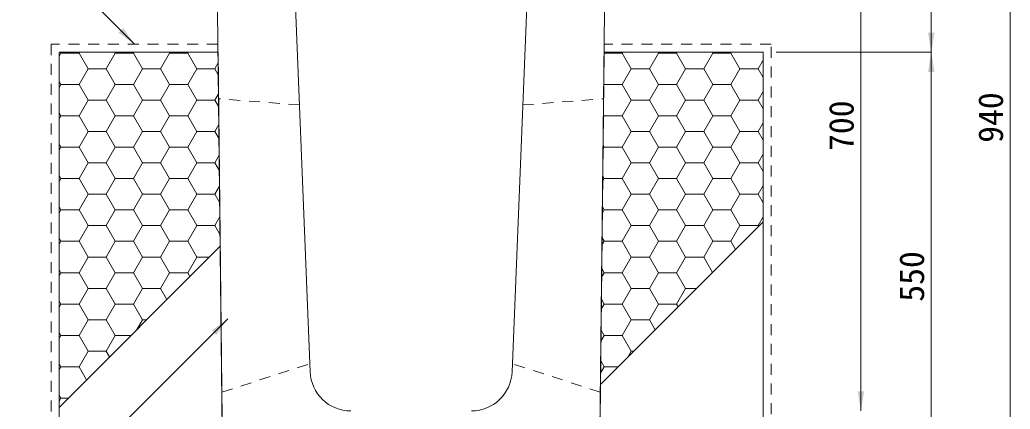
# Model space of a CAD drawing. Units: millimetres at full size. Extents: x 190759 to 276146, y -52712 to -16236.
# Drawn here: x 208682 to 209898, y -30178 to -29700 of the extents above; entities that cross this region are included whole.
import ezdxf
from ezdxf.enums import TextEntityAlignment as Align

# ---------------------------------------------------------------- set-up
doc = ezdxf.new("R2010")
doc.units = ezdxf.units.MM
doc.header["$LTSCALE"] = 18
doc.linetypes.add('USER1', pattern=[1.35, 0.75, -0.6])
for name, color, linetype, lineweight in [('寸法線', 7, 'Continuous', 9), ('本体', 2, 'Continuous', 13), ('補助線', 8, 'Continuous', 13), ('ﾊｯﾁﾝｸﾞ', 7, 'Continuous', 5)]:
    doc.layers.add(name, color=color, linetype=linetype, lineweight=lineweight)
doc.styles.add('ＭＳ ゴシック', font='')
doc.styles.get('ＭＳ ゴシック').set_extended_font_data('MS Gothic')

# ---------------------------------------------------------------- blocks, each defined once
blk = doc.blocks.new('filled_arrow')
at = {"color": 0, "linetype": 'Continuous', "lineweight": -2}
blk.add_solid([(7.5, 1.25), (0, 0), (7.5, -1.25)], dxfattribs=at)

msp = doc.modelspace()

# ---------------------------------------------------------------- linework, layer by layer
at = {"layer": '寸法線'}
for p, q in [((209801.13, -29740.34), (209801.13, -29350.38)), ((209897.99, -30290.38), (209897.99, -29350.38)), ((209714.74, -30180.38), (209714.74, -29480.38)), ((209610.66, -29740.34), (209801.13, -29740.34)), ((209610.66, -29740.34), (209801.13, -29740.34)), ((209801.13, -30290.38), (209801.13, -29740.34))]:
    msp.add_line(p, q, dxfattribs=at)
for points in [[(208823.3, -29730.34), (208666.41, -29573.45), (208450.28, -29573.45)], [(208937.76, -30067.28), (208625.7, -30379.34), (208239.18, -30379.34)]]:
    msp.add_lwpolyline(points, dxfattribs=at)
at = {"layer": '本体'}
for p, q in [((209038.74, -30132.38), (209012.66, -29480.38)), ((209286.58, -30132.38), (209312.66, -29480.38)), ((208925.16, -29690.38), (208931.61, -30265.33)), ((209400.16, -29690.38), (209393.7, -30265.33))]:
    msp.add_line(p, q, dxfattribs=at)
at = {"layer": '本体', "linetype": 'USER1', "lineweight": 9}
for p, q in [((209025.64, -29804.88), (208926.36, -29797.38)), ((209299.68, -29804.88), (209398.96, -29797.38)), ((208930.4, -30157.38), (209038.34, -30122.38)), ((209394.91, -30157.38), (209286.98, -30122.38))]:
    msp.add_line(p, q, dxfattribs=at)
at = {"layer": '本体'}
for centre, start, end in [((209088.7, -30130.38), 182.29065, 270), ((209236.61, -30130.38), 270, 357.70935)]:
    msp.add_arc(centre, 50, start, end, dxfattribs=at)
at = {"layer": '補助線'}
for p, q in [((209594.66, -29948.44), (209394.68, -30148.42)), ((208928.72, -29977.98), (208730.66, -30176.04))]:
    msp.add_line(p, q, dxfattribs=at)
msp.add_lwpolyline([(208925.72, -29740.34), (208931.61, -30265.33), (208956.66, -30290.38), (209368.65, -30290.38), (209393.7, -30265.33), (209399.6, -29740.34), (209594.66, -29740.34), (209594.66, -30490.38), (208730.66, -30490.38), (208730.66, -29740.34)], close=True, dxfattribs=at)
at = {"layer": 'ﾊｯﾁﾝｸﾞ'}
for p, q in [((208730.66, -29745.07), (208732.84, -29741.29)), ((208732.84, -29741.29), (208732.3, -29740.34)), ((208732.84, -29741.29), (208755.07, -29741.29)), ((208755.07, -29741.29), (208755.61, -29740.34)), ((208766.18, -29760.53), (208755.07, -29741.29)), ((208788.41, -29760.53), (208799.52, -29741.29)), ((208799.52, -29741.29), (208798.98, -29740.34)), ((208799.52, -29741.29), (208821.74, -29741.29)), ((208821.74, -29741.29), (208822.29, -29740.34)), ((208832.86, -29760.53), (208821.74, -29741.29)), ((208855.08, -29760.53), (208866.19, -29741.29)), ((208866.19, -29741.29), (208865.65, -29740.34)), ((208866.19, -29741.29), (208888.42, -29741.29)), ((208888.42, -29741.29), (208888.96, -29740.34)), ((208899.53, -29760.53), (208888.42, -29741.29)), ((209399.59, -29741.29), (209399.59, -29741.27)), ((209399.59, -29741.29), (209421.82, -29741.29)), ((209399.59, -29741.3), (209399.59, -29741.29)), ((209421.82, -29741.29), (209422.36, -29740.34)), ((209432.93, -29760.53), (209421.82, -29741.29)), ((209455.16, -29760.53), (209466.27, -29741.29)), ((209466.27, -29741.29), (209465.73, -29740.34)), ((209466.27, -29741.29), (209488.49, -29741.29)), ((209488.49, -29741.29), (209489.04, -29740.34)), ((209499.61, -29760.53), (209488.49, -29741.29)), ((209521.83, -29760.53), (209532.94, -29741.29)), ((209532.94, -29741.29), (209532.4, -29740.34)), ((209532.94, -29741.29), (209555.17, -29741.29)), ((209555.17, -29741.29), (209555.71, -29740.34)), ((209566.28, -29760.53), (209555.17, -29741.29)), ((208921.76, -29760.53), (208925.86, -29753.42)), ((209588.51, -29760.53), (209594.66, -29749.88)), ((208755.07, -29779.78), (208766.18, -29760.53)), ((208766.18, -29760.53), (208788.41, -29760.53)), ((208799.52, -29779.78), (208788.41, -29760.53)), ((208821.74, -29779.78), (208832.86, -29760.53)), ((208832.86, -29760.53), (208855.08, -29760.53)), ((208866.19, -29779.78), (208855.08, -29760.53)), ((208888.42, -29779.78), (208899.53, -29760.53)), ((208899.53, -29760.53), (208921.76, -29760.53)), ((208926.03, -29767.93), (208921.76, -29760.53)), ((209421.82, -29779.78), (209432.93, -29760.53)), ((209432.93, -29760.53), (209455.16, -29760.53)), ((209466.27, -29779.78), (209455.16, -29760.53)), ((209488.49, -29779.78), (209499.61, -29760.53)), ((209499.61, -29760.53), (209521.83, -29760.53)), ((209532.94, -29779.78), (209521.83, -29760.53)), ((209555.17, -29779.78), (209566.28, -29760.53)), ((209566.28, -29760.53), (209588.51, -29760.53)), ((209594.66, -29771.18), (209588.51, -29760.53)), ((208732.84, -29779.78), (208730.66, -29776)), ((208730.66, -29783.56), (208732.84, -29779.78)), ((208732.84, -29779.78), (208755.07, -29779.78)), ((208766.18, -29799.03), (208755.07, -29779.78)), ((208788.41, -29799.03), (208799.52, -29779.78)), ((208799.52, -29779.78), (208821.74, -29779.78)), ((208832.86, -29799.03), (208821.74, -29779.78)), ((208855.08, -29799.03), (208866.19, -29779.78)), ((208866.19, -29779.78), (208888.42, -29779.78)), ((208899.53, -29799.03), (208888.42, -29779.78)), ((209399.15, -29780.56), (209399.59, -29779.78)), ((209399.59, -29779.78), (209399.16, -29779.03)), ((209399.59, -29779.78), (209421.82, -29779.78)), ((209432.93, -29799.03), (209421.82, -29779.78)), ((209455.16, -29799.03), (209466.27, -29779.78)), ((209466.27, -29779.78), (209488.49, -29779.78)), ((209499.61, -29799.03), (209488.49, -29779.78)), ((209521.83, -29799.03), (209532.94, -29779.78)), ((209532.94, -29779.78), (209555.17, -29779.78)), ((209566.28, -29799.03), (209555.17, -29779.78)), ((208921.76, -29799.03), (208926.29, -29791.18)), ((209588.51, -29799.03), (209594.66, -29788.38)), ((208755.07, -29818.28), (208766.18, -29799.03)), ((208766.18, -29799.03), (208788.41, -29799.03)), ((208799.52, -29818.28), (208788.41, -29799.03)), ((208821.74, -29818.28), (208832.86, -29799.03)), ((208832.86, -29799.03), (208855.08, -29799.03)), ((208866.19, -29818.28), (208855.08, -29799.03)), ((208888.42, -29818.28), (208899.53, -29799.03)), ((208899.53, -29799.03), (208921.76, -29799.03)), ((208926.47, -29807.19), (208921.76, -29799.03)), ((209421.82, -29818.28), (209432.93, -29799.03)), ((209432.93, -29799.03), (209455.16, -29799.03)), ((209466.27, -29818.28), (209455.16, -29799.03)), ((209488.49, -29818.28), (209499.61, -29799.03)), ((209499.61, -29799.03), (209521.83, -29799.03)), ((209532.94, -29818.28), (209521.83, -29799.03)), ((209555.17, -29818.28), (209566.28, -29799.03)), ((209566.28, -29799.03), (209588.51, -29799.03)), ((209594.66, -29809.68), (209588.51, -29799.03)), ((208732.84, -29818.28), (208730.66, -29814.49)), ((208730.66, -29822.06), (208732.84, -29818.28)), ((208732.84, -29818.28), (208755.07, -29818.28)), ((208766.18, -29837.52), (208755.07, -29818.28)), ((208788.41, -29837.52), (208799.52, -29818.28)), ((208799.52, -29818.28), (208821.74, -29818.28)), ((208832.86, -29837.52), (208821.74, -29818.28)), ((208855.08, -29837.52), (208866.19, -29818.28)), ((208866.19, -29818.28), (208888.42, -29818.28)), ((208899.53, -29837.52), (208888.42, -29818.28)), ((209398.7, -29819.82), (209399.59, -29818.28)), ((209399.59, -29818.28), (209398.74, -29816.79)), ((209399.59, -29818.28), (209421.82, -29818.28)), ((209432.93, -29837.52), (209421.82, -29818.28)), ((209455.16, -29837.52), (209466.27, -29818.28)), ((209466.27, -29818.28), (209488.49, -29818.28)), ((209499.61, -29837.52), (209488.49, -29818.28)), ((209521.83, -29837.52), (209532.94, -29818.28)), ((209532.94, -29818.28), (209555.17, -29818.28)), ((209566.28, -29837.52), (209555.17, -29818.28)), ((208921.76, -29837.52), (208926.71, -29828.94)), ((209588.51, -29837.52), (209594.66, -29826.87)), ((208755.07, -29856.77), (208766.18, -29837.52)), ((208766.18, -29837.52), (208788.41, -29837.52)), ((208799.52, -29856.77), (208788.41, -29837.52)), ((208821.74, -29856.77), (208832.86, -29837.52)), ((208832.86, -29837.52), (208855.08, -29837.52)), ((208866.19, -29856.77), (208855.08, -29837.52)), ((208888.42, -29856.77), (208899.53, -29837.52)), ((208899.53, -29837.52), (208921.76, -29837.52)), ((208926.91, -29846.45), (208921.76, -29837.52)), ((209421.82, -29856.77), (209432.93, -29837.52)), ((209432.93, -29837.52), (209455.16, -29837.52)), ((209466.27, -29856.77), (209455.16, -29837.52)), ((209488.49, -29856.77), (209499.61, -29837.52)), ((209499.61, -29837.52), (209521.83, -29837.52)), ((209532.94, -29856.77), (209521.83, -29837.52)), ((209555.17, -29856.77), (209566.28, -29837.52)), ((209566.28, -29837.52), (209588.51, -29837.52)), ((209594.66, -29848.17), (209588.51, -29837.52)), ((208732.84, -29856.77), (208730.66, -29852.99)), ((209399.59, -29856.77), (209398.31, -29854.55)), ((208730.66, -29860.55), (208732.84, -29856.77)), ((208732.84, -29856.77), (208755.07, -29856.77)), ((208766.18, -29876.02), (208755.07, -29856.77)), ((208788.41, -29876.02), (208799.52, -29856.77)), ((208799.52, -29856.77), (208821.74, -29856.77)), ((208832.86, -29876.02), (208821.74, -29856.77)), ((208855.08, -29876.02), (208866.19, -29856.77)), ((208866.19, -29856.77), (208888.42, -29856.77)), ((208899.53, -29876.02), (208888.42, -29856.77)), ((208921.76, -29876.02), (208927.14, -29866.7)), ((209398.26, -29859.07), (209399.59, -29856.77)), ((209399.59, -29856.77), (209421.82, -29856.77)), ((209432.93, -29876.02), (209421.82, -29856.77)), ((209455.16, -29876.02), (209466.27, -29856.77)), ((209466.27, -29856.77), (209488.49, -29856.77)), ((209499.61, -29876.02), (209488.49, -29856.77)), ((209521.83, -29876.02), (209532.94, -29856.77)), ((209532.94, -29856.77), (209555.17, -29856.77)), ((209566.28, -29876.02), (209555.17, -29856.77)), ((209588.51, -29876.02), (209594.66, -29865.37)), ((208755.07, -29895.26), (208766.18, -29876.02)), ((208766.18, -29876.02), (208788.41, -29876.02)), ((208799.52, -29895.26), (208788.41, -29876.02)), ((208821.74, -29895.26), (208832.86, -29876.02)), ((208832.86, -29876.02), (208855.08, -29876.02)), ((208866.19, -29895.26), (208855.08, -29876.02)), ((208888.42, -29895.26), (208899.53, -29876.02)), ((208899.53, -29876.02), (208921.76, -29876.02)), ((208927.35, -29885.7), (208921.76, -29876.02)), ((209421.82, -29895.26), (209432.93, -29876.02)), ((209432.93, -29876.02), (209455.16, -29876.02)), ((209466.27, -29895.26), (209455.16, -29876.02)), ((209488.49, -29895.26), (209499.61, -29876.02)), ((209499.61, -29876.02), (209521.83, -29876.02)), ((209532.94, -29895.26), (209521.83, -29876.02)), ((209555.17, -29895.26), (209566.28, -29876.02)), ((209566.28, -29876.02), (209588.51, -29876.02)), ((209594.66, -29886.67), (209588.51, -29876.02)), ((208732.84, -29895.26), (208730.66, -29891.48)), ((208730.66, -29899.05), (208732.84, -29895.26)), ((208732.84, -29895.26), (208755.07, -29895.26)), ((208766.18, -29914.51), (208755.07, -29895.26)), ((208788.41, -29914.51), (208799.52, -29895.26)), ((208799.52, -29895.26), (208821.74, -29895.26)), ((208832.86, -29914.51), (208821.74, -29895.26)), ((208855.08, -29914.51), (208866.19, -29895.26)), ((208866.19, -29895.26), (208888.42, -29895.26)), ((208899.53, -29914.51), (208888.42, -29895.26)), ((209397.82, -29898.33), (209399.59, -29895.26)), ((209399.59, -29895.26), (209397.89, -29892.31)), ((209399.59, -29895.26), (209421.82, -29895.26)), ((209432.93, -29914.51), (209421.82, -29895.26)), ((209455.16, -29914.51), (209466.27, -29895.26)), ((209466.27, -29895.26), (209488.49, -29895.26)), ((209499.61, -29914.51), (209488.49, -29895.26)), ((209521.83, -29914.51), (209532.94, -29895.26)), ((209532.94, -29895.26), (209555.17, -29895.26)), ((209566.28, -29914.51), (209555.17, -29895.26)), ((209588.51, -29914.51), (209594.66, -29903.86)), ((208755.07, -29933.76), (208766.18, -29914.51)), ((208766.18, -29914.51), (208788.41, -29914.51)), ((208799.52, -29933.76), (208788.41, -29914.51)), ((208821.74, -29933.76), (208832.86, -29914.51)), ((208832.86, -29914.51), (208855.08, -29914.51)), ((208866.19, -29933.76), (208855.08, -29914.51)), ((208888.42, -29933.76), (208899.53, -29914.51)), ((208899.53, -29914.51), (208921.76, -29914.51)), ((208921.76, -29914.51), (208927.56, -29904.46)), ((208927.79, -29924.96), (208921.76, -29914.51)), ((209421.82, -29933.76), (209432.93, -29914.51)), ((209432.93, -29914.51), (209455.16, -29914.51)), ((209466.27, -29933.76), (209455.16, -29914.51)), ((209488.49, -29933.76), (209499.61, -29914.51)), ((209499.61, -29914.51), (209521.83, -29914.51)), ((209532.94, -29933.76), (209521.83, -29914.51)), ((209555.17, -29933.76), (209566.28, -29914.51)), ((209566.28, -29914.51), (209588.51, -29914.51)), ((209594.66, -29925.16), (209588.51, -29914.51)), ((208732.84, -29933.76), (208730.66, -29929.98)), ((208730.66, -29937.54), (208732.84, -29933.76)), ((208732.84, -29933.76), (208755.07, -29933.76)), ((208766.18, -29953.01), (208755.07, -29933.76)), ((208788.41, -29953.01), (208799.52, -29933.76)), ((208799.52, -29933.76), (208821.74, -29933.76)), ((208832.86, -29953.01), (208821.74, -29933.76)), ((208855.08, -29953.01), (208866.19, -29933.76)), ((208866.19, -29933.76), (208888.42, -29933.76)), ((208899.53, -29953.01), (208888.42, -29933.76)), ((209397.38, -29937.59), (209399.59, -29933.76)), ((209399.59, -29933.76), (209397.47, -29930.07)), ((209399.59, -29933.76), (209421.82, -29933.76)), ((209432.93, -29953.01), (209421.82, -29933.76)), ((209455.16, -29953.01), (209466.27, -29933.76)), ((209466.27, -29933.76), (209488.49, -29933.76)), ((209499.61, -29953.01), (209488.49, -29933.76)), ((209521.83, -29953.01), (209532.94, -29933.76)), ((209532.94, -29933.76), (209555.17, -29933.76)), ((209566.28, -29953.01), (209555.17, -29933.76)), ((208921.76, -29953.01), (208927.98, -29942.22)), ((209588.51, -29953.01), (209594.66, -29942.36)), ((208755.07, -29972.25), (208766.18, -29953.01)), ((208766.18, -29953.01), (208788.41, -29953.01)), ((208799.52, -29972.25), (208788.41, -29953.01)), ((208821.74, -29972.25), (208832.86, -29953.01)), ((208832.86, -29953.01), (208855.08, -29953.01)), ((208866.19, -29972.25), (208855.08, -29953.01)), ((208888.42, -29972.25), (208899.53, -29953.01)), ((208899.53, -29953.01), (208921.76, -29953.01)), ((208928.23, -29964.22), (208921.76, -29953.01)), ((209421.82, -29972.25), (209432.93, -29953.01)), ((209432.93, -29953.01), (209455.16, -29953.01)), ((209466.27, -29972.25), (209455.16, -29953.01)), ((209488.49, -29972.25), (209499.61, -29953.01)), ((209499.61, -29953.01), (209521.83, -29953.01)), ((209532.94, -29972.25), (209521.83, -29953.01)), ((209555.17, -29972.25), (209566.28, -29953.01)), ((209566.28, -29953.01), (209588.51, -29953.01)), ((209589.09, -29954.01), (209588.51, -29953.01)), ((208732.84, -29972.25), (208730.66, -29968.47)), ((208730.66, -29976.04), (208732.84, -29972.25)), ((208732.84, -29972.25), (208755.07, -29972.25)), ((208766.18, -29991.5), (208755.07, -29972.25)), ((208788.41, -29991.5), (208799.52, -29972.25)), ((208799.52, -29972.25), (208821.74, -29972.25)), ((208832.86, -29991.5), (208821.74, -29972.25)), ((208855.08, -29991.5), (208866.19, -29972.25)), ((208866.19, -29972.25), (208888.42, -29972.25)), ((208899.53, -29991.5), (208888.42, -29972.25)), ((209396.94, -29976.85), (209399.59, -29972.25)), ((209399.59, -29972.25), (209397.04, -29967.83)), ((209399.59, -29972.25), (209421.82, -29972.25)), ((209432.93, -29991.5), (209421.82, -29972.25)), ((209455.16, -29991.5), (209466.27, -29972.25)), ((209466.27, -29972.25), (209488.49, -29972.25)), ((209499.61, -29991.5), (209488.49, -29972.25)), ((209521.83, -29991.5), (209532.94, -29972.25)), ((209532.94, -29972.25), (209555.17, -29972.25)), ((209560.91, -29982.19), (209555.17, -29972.25)), ((208755.07, -30010.75), (208766.18, -29991.5)), ((208766.18, -29991.5), (208788.41, -29991.5)), ((208799.52, -30010.75), (208788.41, -29991.5)), ((208821.74, -30010.75), (208832.86, -29991.5)), ((208832.86, -29991.5), (208855.08, -29991.5)), ((208866.19, -30010.75), (208855.08, -29991.5)), ((208888.42, -30010.75), (208899.53, -29991.5)), ((208899.53, -29991.5), (208915.2, -29991.5)), ((209421.82, -30010.75), (209432.93, -29991.5)), ((209432.93, -29991.5), (209455.16, -29991.5)), ((209466.27, -30010.75), (209455.16, -29991.5)), ((209488.49, -30010.75), (209499.61, -29991.5)), ((209499.61, -29991.5), (209521.83, -29991.5)), ((209532.73, -30010.37), (209521.83, -29991.5)), ((208732.84, -30010.75), (208730.66, -30006.97)), ((208730.66, -30014.53), (208732.84, -30010.75)), ((208732.84, -30010.75), (208755.07, -30010.75)), ((208766.18, -30030), (208755.07, -30010.75)), ((208788.41, -30030), (208799.52, -30010.75)), ((208799.52, -30010.75), (208821.74, -30010.75)), ((208832.86, -30030), (208821.74, -30010.75)), ((208855.08, -30030), (208866.19, -30010.75)), ((208866.19, -30010.75), (208888.42, -30010.75)), ((208891.18, -30015.52), (208888.42, -30010.75)), ((209396.5, -30016.11), (209399.59, -30010.75)), ((209399.59, -30010.75), (209396.62, -30005.6)), ((209399.59, -30010.75), (209421.82, -30010.75)), ((209432.93, -30030), (209421.82, -30010.75)), ((209455.16, -30030), (209466.27, -30010.75)), ((209466.27, -30010.75), (209488.49, -30010.75)), ((209499.61, -30030), (209488.49, -30010.75)), ((208755.07, -30049.24), (208766.18, -30030)), ((208766.18, -30030), (208788.41, -30030)), ((208799.52, -30049.24), (208788.41, -30030)), ((208821.74, -30049.24), (208832.86, -30030)), ((208832.86, -30030), (208855.08, -30030)), ((208863, -30043.7), (208855.08, -30030)), ((209421.82, -30049.24), (209432.93, -30030)), ((209432.93, -30030), (209455.16, -30030)), ((209466.27, -30049.24), (209455.16, -30030)), ((209488.49, -30049.24), (209499.61, -30030)), ((209499.61, -30030), (209513.1, -30030)), ((208732.84, -30049.24), (208730.66, -30045.46)), ((208730.66, -30053.03), (208732.84, -30049.24)), ((208732.84, -30049.24), (208755.07, -30049.24)), ((208766.18, -30068.49), (208755.07, -30049.24)), ((208788.41, -30068.49), (208799.52, -30049.24)), ((208799.52, -30049.24), (208821.74, -30049.24)), ((208832.86, -30068.49), (208821.74, -30049.24)), ((209396.06, -30055.37), (209399.59, -30049.24)), ((209399.59, -30049.24), (209396.19, -30043.36)), ((209399.59, -30049.24), (209421.82, -30049.24)), ((209432.93, -30068.49), (209421.82, -30049.24)), ((209455.16, -30068.49), (209466.27, -30049.24)), ((209466.27, -30049.24), (209488.49, -30049.24)), ((209490.46, -30052.64), (209488.49, -30049.24)), ((208755.07, -30087.74), (208766.18, -30068.49)), ((208766.18, -30068.49), (208788.41, -30068.49)), ((208799.52, -30087.74), (208788.41, -30068.49)), ((208825.55, -30081.16), (208832.86, -30068.49)), ((208832.86, -30068.49), (208838.21, -30068.49)), ((209421.82, -30087.74), (209432.93, -30068.49)), ((209432.93, -30068.49), (209455.16, -30068.49)), ((209462.28, -30080.82), (209455.16, -30068.49)), ((208732.84, -30087.74), (208730.66, -30083.96)), ((209399.59, -30087.74), (209395.77, -30081.12)), ((208730.66, -30091.52), (208732.84, -30087.74)), ((208732.84, -30087.74), (208755.07, -30087.74)), ((208766.18, -30106.99), (208755.07, -30087.74)), ((208788.41, -30106.99), (208799.52, -30087.74)), ((208799.52, -30087.74), (208818.96, -30087.74)), ((209395.62, -30094.62), (209399.59, -30087.74)), ((209399.59, -30087.74), (209421.82, -30087.74)), ((209432.93, -30106.99), (209421.82, -30087.74)), ((208755.07, -30126.23), (208766.18, -30106.99)), ((208766.18, -30106.99), (208788.41, -30106.99)), ((208792.55, -30114.16), (208788.41, -30106.99)), ((209428.59, -30114.51), (209432.93, -30106.99)), ((209432.93, -30106.99), (209436.11, -30106.99)), ((208732.84, -30126.23), (208730.66, -30122.45)), ((209399.59, -30126.23), (209395.35, -30118.88)), ((208730.66, -30130.02), (208732.84, -30126.23)), ((208732.84, -30126.23), (208755.07, -30126.23)), ((208764.37, -30142.34), (208755.07, -30126.23)), ((209395.18, -30133.88), (209399.59, -30126.23)), ((209399.59, -30126.23), (209416.86, -30126.23)), ((208732.84, -30164.73), (208730.66, -30160.94)), ((208730.66, -30168.51), (208732.84, -30164.73)), ((208732.84, -30164.73), (208741.97, -30164.73))]:
    msp.add_line(p, q, dxfattribs=at)
at = {"layer": 'ﾊｯﾁﾝｸﾞ', "linetype": 'USER1', "lineweight": 9}
msp.add_lwpolyline([(208925.6, -29730.34), (208720.66, -29730.34), (208720.66, -30500.38), (209604.66, -30500.38), (209604.66, -29730.34), (209399.71, -29730.34)], dxfattribs=at)
at = {"layer": 'ﾊｯﾁﾝｸﾞ', "lineweight": 20}
msp.add_lwpolyline([(208925.72, -29740.34), (208730.66, -29740.34), (208730.66, -30490.38), (209594.66, -30490.38), (209594.66, -29740.34), (209399.6, -29740.34)], dxfattribs=at)

# ---------------------------------------------------------------- block references
at = {"layer": '寸法線', "xscale": 3.2, "yscale": 3.2}
for p, rotation in [((208823.3, -29730.34), 135), ((209801.13, -29740.34), 90), ((209801.13, -29740.34), 270), ((208937.76, -30067.28), 225), ((209714.74, -30180.38), 90)]:
    msp.add_blockref('filled_arrow', p, dxfattribs=dict(at, rotation=rotation))

# ---------------------------------------------------------------- texts
at = {"layer": '寸法線', "style": 'ＭＳ ゴシック'}
for s, p in [('940', (209873.99, -29820.38)), ('700', (209690.74, -29830.38)), ('550', (209777.13, -30015.36))]:
    msp.add_text(s, height=30.38, rotation=90, dxfattribs=at).set_placement(p, align=Align.MIDDLE_CENTER)

doc.saveas('drawing.dxf')
